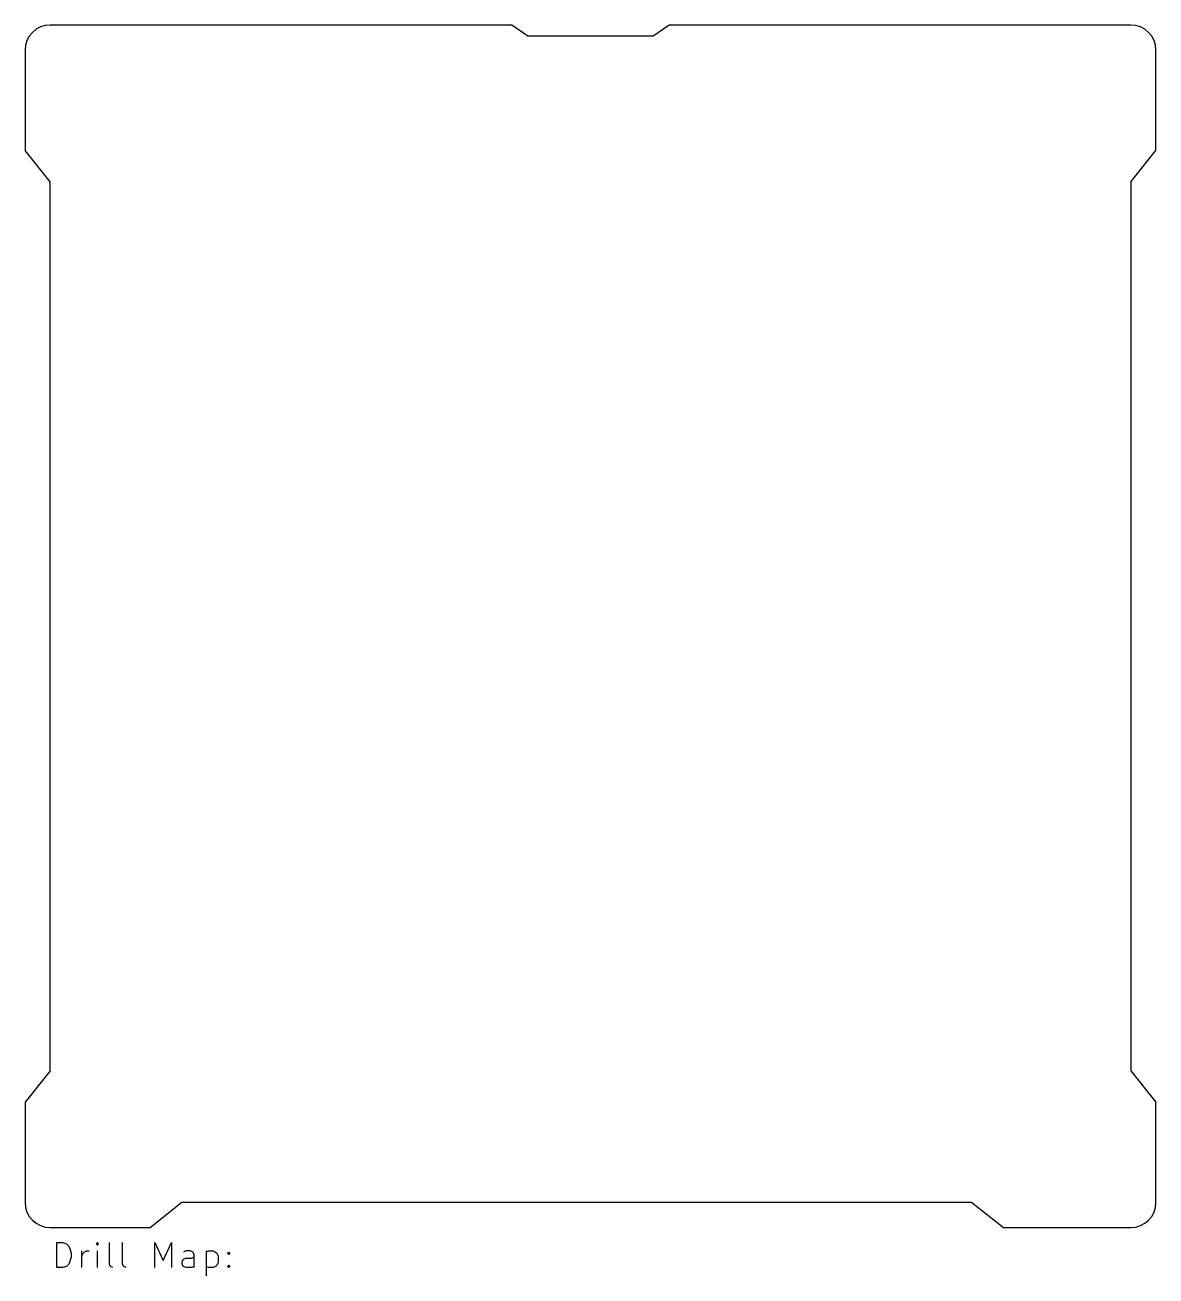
# Model space of a CAD drawing. Extents: x 103.1 to 193.3, y -153.8 to -54.
import ezdxf

# ---------------------------------------------------------------- set-up
doc = ezdxf.new("R2010")
doc.units = 0
doc.layers.add('BLACK', color=7, linetype='CONTINUOUS')

msp = doc.modelspace()

# ---------------------------------------------------------------- linework, layer by layer
at = {"layer": 'BLACK', "linetype": 'CONTINUOUS'}
for p, q in [((141.950003, -54.008), (105.145, -54.008)), ((143.23, -54.908), (141.950003, -54.008)), ((154.5, -54.008), (153.23, -54.908)), ((191.315, -54.008), (154.5, -54.008)), ((153.23, -54.908), (143.23, -54.908)), ((103.145, -56.008), (103.145, -64.008)), ((193.315, -64.008), (193.315, -56.008)), ((105.145, -66.508), (103.145, -64.008)), ((191.315, -66.508), (193.315, -64.008)), ((105.145, -137.398), (105.145, -66.508)), ((191.315, -66.508), (191.315, -137.398)), ((105.145, -137.398), (103.145, -139.898)), ((191.315, -137.398), (193.315, -139.898)), ((103.145, -139.898), (103.145, -147.898)), ((193.315, -147.898), (193.315, -139.898)), ((115.645, -147.898), (113.145, -149.898)), ((178.645, -147.898), (115.645, -147.898)), ((178.645, -147.898), (181.145, -149.898)), ((105.145, -149.898), (113.145, -149.898)), ((181.145, -149.898), (191.315, -149.898)), ((105.677768, -153.087838), (105.677768, -151.087838)), ((105.677768, -151.087838), (106.153958, -151.087838)), ((106.153958, -151.087838), (106.439673, -151.183076)), ((106.439673, -151.183076), (106.630149, -151.373552)), ((106.630149, -151.373552), (106.725387, -151.564028)), ((106.725387, -151.564028), (106.820625, -151.94498)), ((108.915863, -151.087838), (108.820625, -151.183076)), ((108.820625, -151.183076), (108.915863, -151.278314)), ((109.011101, -151.183076), (108.915863, -151.087838)), ((108.915863, -151.087838), (108.915863, -151.278314)), ((108.915863, -151.278314), (109.011101, -151.183076)), ((109.868244, -152.802123), (109.868244, -151.087838)), ((110.915863, -152.802123), (110.915863, -151.087838)), ((113.487292, -153.087838), (113.487292, -151.087838)), ((113.487292, -151.087838), (114.153959, -152.516409)), ((114.153959, -152.516409), (114.820625, -151.087838)), ((114.820625, -151.087838), (114.820625, -153.087838)), ((106.725387, -152.611647), (106.630149, -152.802123)), ((106.820625, -152.230695), (106.725387, -152.611647)), ((106.820625, -151.94498), (106.820625, -152.230695)), ((107.677768, -153.087838), (107.677768, -151.754504)), ((107.677768, -152.135457), (107.773006, -151.94498)), ((107.773006, -151.94498), (107.868244, -151.849742)), ((107.868244, -151.849742), (108.05872, -151.754504)), ((108.05872, -151.754504), (108.249197, -151.754504)), ((108.915863, -153.087838), (108.915863, -151.754504)), ((115.677768, -152.611647), (115.773006, -152.421171)), ((115.677768, -152.802123), (115.677768, -152.611647)), ((115.963482, -151.754504), (115.773006, -151.849742)), ((115.773006, -152.421171), (115.963482, -152.325933)), ((116.344435, -151.754504), (115.963482, -151.754504)), ((115.963482, -152.325933), (116.439673, -152.325933)), ((116.534911, -151.849742), (116.344435, -151.754504)), ((116.439673, -152.325933), (116.630149, -152.230695)), ((116.630149, -152.040219), (116.534911, -151.849742)), ((116.630149, -153.087838), (116.630149, -152.040219)), ((117.58253, -151.754504), (117.58253, -153.754504)), ((117.58253, -151.849742), (117.773006, -151.754504)), ((117.773006, -151.754504), (118.153959, -151.754504)), ((118.153959, -151.754504), (118.344435, -151.849742)), ((118.344435, -151.849742), (118.439673, -151.94498)), ((118.439673, -151.94498), (118.534911, -152.135457)), ((118.534911, -152.135457), (118.534911, -152.706885)), ((119.296816, -151.94498), (119.392054, -151.849742)), ((119.392054, -152.040219), (119.296816, -151.94498)), ((119.392054, -151.849742), (119.487292, -151.94498)), ((119.392054, -151.849742), (119.392054, -152.040219)), ((119.487292, -151.94498), (119.392054, -152.040219)), ((106.153958, -153.087838), (105.677768, -153.087838)), ((106.439673, -152.9926), (106.153958, -153.087838)), ((106.630149, -152.802123), (106.439673, -152.9926)), ((109.963482, -152.9926), (109.868244, -152.802123)), ((110.153958, -153.087838), (109.963482, -152.9926)), ((111.011101, -152.9926), (110.915863, -152.802123)), ((111.201577, -153.087838), (111.011101, -152.9926)), ((115.773006, -152.9926), (115.677768, -152.802123)), ((115.963482, -153.087838), (115.773006, -152.9926)), ((116.439673, -153.087838), (115.963482, -153.087838)), ((116.630149, -152.9926), (116.439673, -153.087838)), ((117.773006, -153.087838), (117.58253, -152.9926)), ((118.153959, -153.087838), (117.773006, -153.087838)), ((118.344435, -152.9926), (118.153959, -153.087838)), ((118.439673, -152.897361), (118.344435, -152.9926)), ((118.534911, -152.706885), (118.439673, -152.897361)), ((119.296816, -152.9926), (119.392054, -152.897361)), ((119.392054, -153.087838), (119.296816, -152.9926)), ((119.392054, -152.897361), (119.487292, -152.9926)), ((119.392054, -152.897361), (119.392054, -153.087838)), ((119.487292, -152.9926), (119.392054, -153.087838))]:
    msp.add_line(p, q, dxfattribs=at)
at = {"layer": 'BLACK'}
for centre, start, end in [((105.145, -56.008), 90, 180), ((191.315, -56.008), 0, 90), ((105.145, -147.898), -180, -90), ((191.315, -147.898), -90, 0)]:
    msp.add_arc(centre, 2, start, end, dxfattribs=at)

doc.saveas('drawing.dxf')
